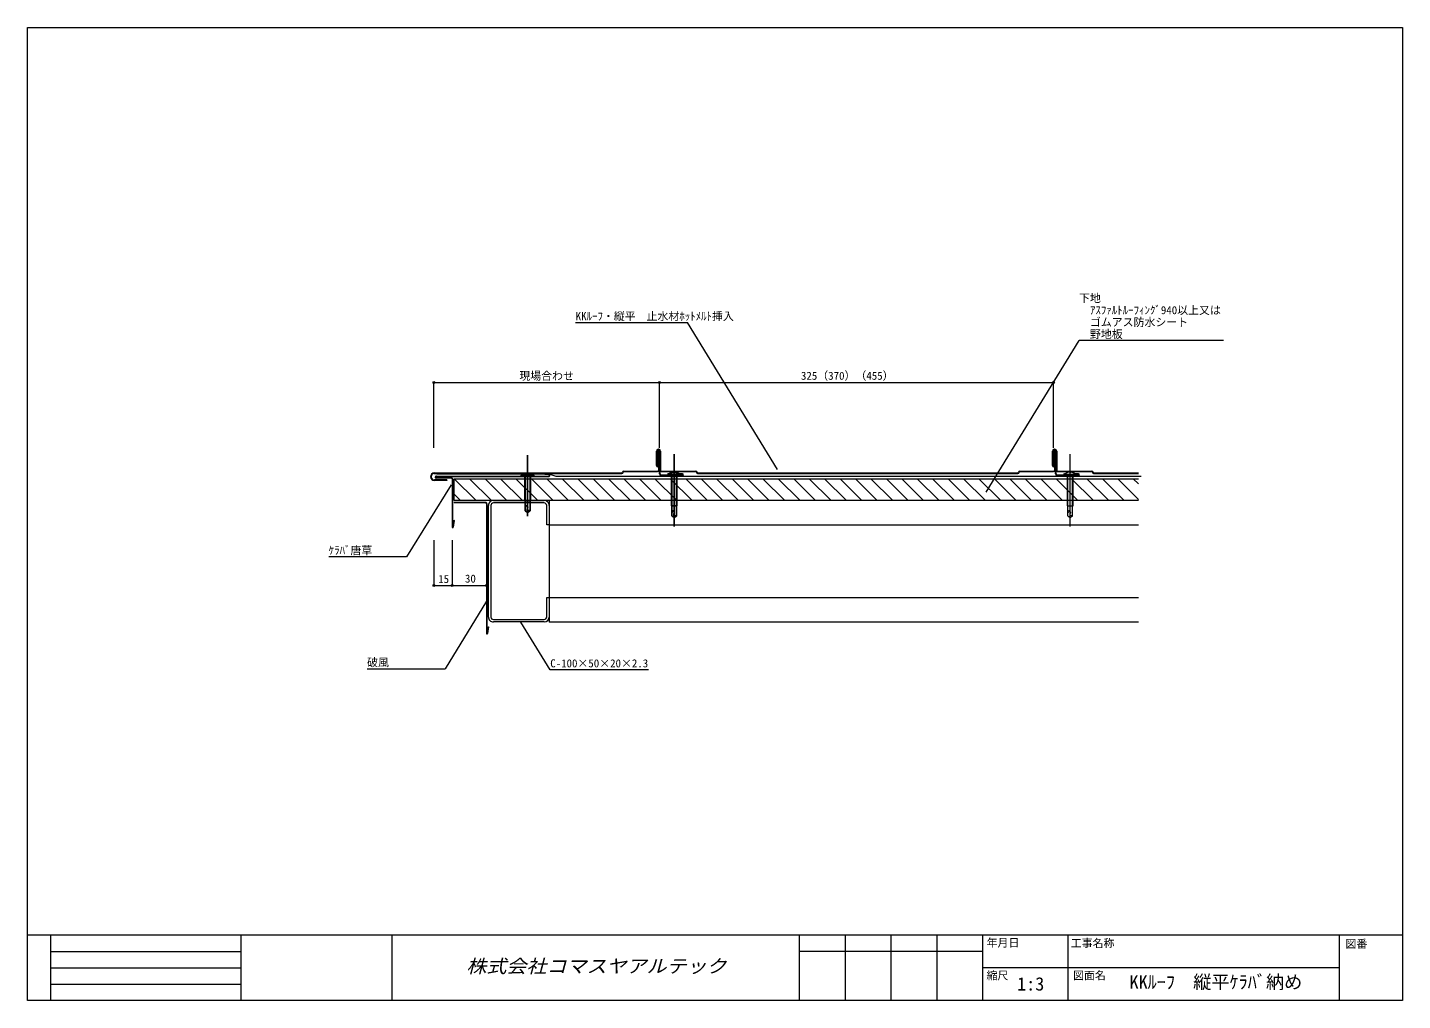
# Model space of a CAD drawing. Units: millimetres, scale not verified. Extents: x -567 to 1804, y -2125 to 401.
# Drawn here: x -567 to 567, y -1263 to -461 of the extents above; entities that cross this region are included whole.
import ezdxf
from ezdxf.enums import TextEntityAlignment as Align

# ---------------------------------------------------------------- set-up
doc = ezdxf.new("R2010")
doc.units = ezdxf.units.MM
doc.header["$LTSCALE"] = 3
doc.header["$PDMODE"] = 32
doc.header["$PDSIZE"] = 1.5
for name, color, linetype, lineweight in [('0-0_0', 7, 'Continuous', 18), ('0-3_LAYER004', 7, 'Continuous', 18), ('0-6_LAYER008', 4, 'Continuous', 18)]:
    doc.layers.add(name, color=color, linetype=linetype, lineweight=lineweight)
doc.layers.add('0-2_LAYER002', color=7, linetype='Continuous')
doc.layers.add('0-4_LAYER005', color=7, linetype='Continuous')
doc.styles.add('HG丸ｺﾞｼｯｸM-PRO', font='')
doc.styles.add('ＭＳ ゴシック', font='')
doc.styles.get('HG丸ｺﾞｼｯｸM-PRO').set_extended_font_data('HG丸ｺﾞｼｯｸM-PRO')
doc.styles.get('ＭＳ ゴシック').set_extended_font_data('MS Gothic')

# ---------------------------------------------------------------- blocks, each defined once
blk = doc.blocks.new('GROUP_3(1)')
at = {"layer": '0-4_LAYER005'}
for p, q in [((-154.557, -1.794), (-154.557, 48.49)), ((-160.057, 31.916), (-159.709, 31.316)), ((-160.057, 31.916), (-149.057, 31.916)), ((-159.709, 31.316), (-149.405, 31.316)), ((-156.857, 10.816), (-156.857, 31.316)), ((-156.557, 2.578), (-156.557, 31.316)), ((-154.883, 33.812), (-154.883, 33.044)), ((-154.883, 33.044), (-154.231, 33.044)), ((-154.231, 33.812), (-154.231, 33.044)), ((-152.557, 2.488), (-152.557, 31.316)), ((-152.257, 10.816), (-152.257, 31.316)), ((-149.057, 31.916), (-149.405, 31.316)), ((-156.857, 10.816), (-152.257, 10.816)), ((-156.057, 6.348), (-156.557, 5.412)), ((-154.557, 1.316), (-154.825, 2.329))]:
    blk.add_line(p, q, dxfattribs=at)
blk.add_lwpolyline([(-156.557, 2.578), (-154.557, 1.316), (-152.557, 2.488)], dxfattribs=at)
for centre, radius, start, end in [((-154.557, 21.105), 12.13, 109.27448, 116.96329), ((-154.634, 27.073), 6.743, 55.84936, 125.62162), ((-154.557, 21.105), 12.13, 63.03671, 72.1965), ((-155.316, 5.89), 0.871, 353.87158, 148.28321), ((-146.382, 3.17), 8.484, 161.96182, 185.68739), ((-153.599, 1.09), 1.744, 53.31423, 134.69846)]:
    blk.add_arc(centre, radius, start, end, dxfattribs=at)
blk = doc.blocks.new('GROUP_8(1)')
at = {"layer": '0-6_LAYER008', "color": 7}
blk.add_lwpolyline([(-138.799, -84.905), (-138.799, -68.905), (-136.799, -68.905), (-136.799, -84.905)], dxfattribs=at)
blk = doc.blocks.new('GROUP_9(1)')
at = {"layer": '0-6_LAYER008', "color": 7}
blk.add_lwpolyline([(-136.799, 7.095), (-136.799, -8.905), (-138.799, -8.905)], dxfattribs=at)
blk = doc.blocks.new('GROUP_2(1)')
at = {"layer": '0-4_LAYER005'}
for p, q in [((-33.657, -10.916), (-33.657, 48.678)), ((-39.157, 32.104), (-38.809, 31.504)), ((-39.157, 32.104), (-28.157, 32.104)), ((-38.809, 31.504), (-28.505, 31.504)), ((-35.957, 6.004), (-35.957, 31.504)), ((-35.657, -2.234), (-35.657, 31.504)), ((-33.982, 34), (-33.982, 33.232)), ((-33.982, 33.232), (-33.331, 33.232)), ((-33.331, 34), (-33.331, 33.232)), ((-31.657, -2.324), (-31.657, 31.504)), ((-31.357, 6.004), (-31.357, 31.504)), ((-28.157, 32.104), (-28.505, 31.504)), ((-35.957, 6.004), (-31.357, 6.004)), ((-35.157, 1.536), (-35.657, 0.6)), ((-33.657, -3.496), (-33.925, -2.483))]:
    blk.add_line(p, q, dxfattribs=at)
blk.add_lwpolyline([(-35.657, -2.234), (-33.657, -3.496), (-31.657, -2.324)], dxfattribs=at)
for centre, radius, start, end in [((-33.657, 21.293), 12.13, 109.27448, 116.96329), ((-33.733, 27.261), 6.743, 55.84936, 125.62162), ((-33.657, 21.293), 12.13, 63.03671, 72.1965), ((-34.416, 1.078), 0.871, 353.87158, 148.28321), ((-25.482, -1.642), 8.484, 161.96182, 185.68739), ((-32.698, -3.722), 1.744, 53.31423, 134.69846)]:
    blk.add_arc(centre, radius, start, end, dxfattribs=at)

msp = doc.modelspace()

# ---------------------------------------------------------------- linework, layer by layer
at = {"layer": '0-0_0', "color": 4}
for p, q in [((-114.951, -704.195), (-22.572, -704.195)), ((51.63, -825.098), (-22.572, -704.195)), ((223.57, -843.85), (300.214, -718.968)), ((419.292, -718.968), (300.214, -718.968)), ((-231.799, -807.378), (-231.799, -753.477)), ((-45.824, -807.378), (-45.824, -753.477)), ((279.176, -807.378), (279.176, -753.477)), ((-136.106, -829.18), (-229.39, -829.18)), ((-197.063, -850.805), (-215.063, -832.805)), ((-184.335, -850.805), (-202.335, -832.805)), ((-171.608, -850.805), (-189.608, -832.805)), ((-158.88, -850.805), (-176.88, -832.805)), ((-146.152, -850.805), (-164.152, -832.805)), ((-133.424, -850.805), (-151.424, -832.805)), ((-120.696, -850.805), (-138.696, -832.805)), ((-136.106, -829.18), (-131.166, -830.805)), ((-131.166, -830.805), (351.376, -830.805)), ((-107.968, -850.805), (-125.968, -832.805)), ((-95.24, -850.805), (-113.24, -832.805)), ((-82.512, -850.805), (-100.512, -832.805)), ((-69.784, -850.805), (-87.784, -832.805)), ((-57.056, -850.805), (-75.056, -832.805)), ((-44.328, -850.805), (-62.328, -832.805)), ((-31.601, -850.805), (-49.601, -832.805)), ((-18.873, -850.805), (-36.873, -832.805)), ((-6.145, -850.805), (-24.145, -832.805)), ((6.583, -850.805), (-11.417, -832.805)), ((19.311, -850.805), (1.311, -832.805)), ((32.039, -850.805), (14.039, -832.805)), ((44.767, -850.805), (26.767, -832.805)), ((57.495, -850.805), (39.495, -832.805)), ((70.223, -850.805), (52.223, -832.805)), ((82.951, -850.805), (64.951, -832.805)), ((95.679, -850.805), (77.679, -832.805)), ((108.407, -850.805), (90.407, -832.805)), ((121.134, -850.805), (103.134, -832.805)), ((133.862, -850.805), (115.862, -832.805)), ((146.59, -850.805), (128.59, -832.805)), ((159.318, -850.805), (141.318, -832.805)), ((172.046, -850.805), (154.046, -832.805)), ((184.774, -850.805), (166.774, -832.805)), ((197.502, -850.805), (179.502, -832.805)), ((210.23, -850.805), (192.23, -832.805)), ((222.958, -850.805), (204.958, -832.805)), ((235.686, -850.805), (217.686, -832.805)), ((248.414, -850.805), (230.414, -832.805)), ((261.141, -850.805), (243.141, -832.805)), ((273.869, -850.805), (255.869, -832.805)), ((286.597, -850.805), (268.597, -832.805)), ((299.325, -850.805), (281.325, -832.805)), ((312.053, -850.805), (294.053, -832.805)), ((324.781, -850.805), (306.781, -832.805)), ((337.509, -850.805), (319.509, -832.805)), ((349.292, -849.86), (332.237, -832.805)), ((349.292, -837.132), (344.965, -832.805)), ((-209.791, -850.805), (-215.116, -845.481)), ((349.292, -850.805), (-215.116, -850.805)), ((-231.799, -883.361), (-231.799, -920.858)), ((-216.799, -883.361), (-216.799, -920.858)), ((-188.482, -933.805), (-222.641, -989.463)), ((-135.879, -990.252), (-160, -950.95)), ((-286.931, -989.463), (-222.641, -989.463)), ((-54.879, -990.252), (-135.879, -990.252))]:
    msp.add_line(p, q, dxfattribs=at)
at = {"layer": '0-0_0', "color": 1}
for p, q in [((-48.324, -821.999), (-48.324, -809.999)), ((-47.824, -821.999), (-47.824, -809.999)), ((-47.324, -819.999), (-47.324, -809.999)), ((-47.324, -810.499), (-47.324, -819.999)), ((-46.824, -808.499), (-46.324, -808.499)), ((-46.324, -808.999), (-46.824, -808.999)), ((-46.324, -809.499), (-46.824, -809.499)), ((-46.824, -810.214), (-46.824, -819.999)), ((-46.824, -821.999), (-46.824, -811.666)), ((-46.324, -811.666), (-46.824, -811.666)), ((-46.324, -825.499), (-46.324, -810.249)), ((-45.824, -828.796), (-45.824, -809.999)), ((-45.824, -825.499), (-45.824, -811.999)), ((-45.324, -809.999), (-45.324, -825.999)), ((-45.324, -828.796), (-45.324, -810.499)), ((-44.824, -809.999), (-44.824, -825.999)), ((278.286, -821.999), (278.286, -809.999)), ((278.786, -821.999), (278.786, -809.999)), ((279.286, -819.999), (279.286, -809.999)), ((279.286, -810.499), (279.286, -819.999)), ((279.786, -808.499), (280.286, -808.499)), ((280.286, -808.999), (279.786, -808.999)), ((280.286, -809.499), (279.786, -809.499)), ((279.786, -810.214), (279.786, -819.999)), ((279.786, -821.999), (279.786, -811.666)), ((280.286, -811.666), (279.786, -811.666)), ((280.286, -825.499), (280.286, -810.249)), ((280.786, -828.796), (280.786, -809.999)), ((280.786, -825.499), (280.786, -811.999)), ((281.286, -809.999), (281.286, -825.999)), ((281.286, -828.796), (281.286, -810.499)), ((281.786, -809.999), (281.786, -825.999)), ((-75.324, -826.499), (-47.324, -826.499)), ((-75.324, -826.999), (-47.324, -826.999)), ((-44.324, -826.499), (-15.824, -826.499)), ((-44.324, -826.999), (-15.824, -826.999)), ((251.286, -826.499), (279.286, -826.499)), ((251.286, -826.999), (279.286, -826.999)), ((282.286, -826.499), (310.786, -826.499)), ((282.286, -826.999), (310.786, -826.999)), ((-231.618, -827.999), (-76.824, -827.999)), ((-231.618, -828.499), (-76.824, -828.499)), ((-221.038, -833.863), (-231.413, -833.863)), ((-221.038, -834.361), (-231.413, -834.361)), ((-221.038, -833.863), (-221.038, -834.361)), ((-26.824, -829.796), (-44.324, -829.796)), ((-26.824, -830.296), (-44.324, -830.296)), ((-26.824, -829.296), (-30.669, -829.296)), ((-14.324, -827.999), (-4.324, -827.999)), ((-14.324, -828.499), (-4.324, -828.499)), ((-4.324, -827.999), (249.786, -827.999)), ((-4.324, -828.499), (249.786, -828.499)), ((299.786, -829.796), (282.286, -829.796)), ((299.786, -830.296), (282.286, -830.296)), ((299.786, -829.296), (295.942, -829.296)), ((312.286, -827.999), (349.292, -827.999)), ((312.286, -828.499), (349.292, -828.499))]:
    msp.add_line(p, q, dxfattribs=at)
at = {"layer": '0-0_0'}
for p, q in [((-47.824, -819.999), (-47.824, -809.999)), ((-46.324, -822.166), (-46.324, -811.666)), ((278.786, -819.999), (278.786, -809.999)), ((280.286, -822.166), (280.286, -811.666)), ((292.954, -872.216), (292.954, -812.622)), ((292.628, -827.3), (292.628, -828.068)), ((293.28, -827.3), (293.28, -828.068)), ((-30.669, -829.296), (-30.824, -829.296)), ((287.454, -829.196), (287.802, -829.796)), ((287.454, -829.196), (298.454, -829.196)), ((287.802, -829.796), (298.106, -829.796)), ((290.654, -855.296), (290.654, -829.796)), ((290.954, -863.534), (290.954, -829.796)), ((292.628, -828.068), (293.28, -828.068)), ((294.954, -863.624), (294.954, -829.796)), ((295.254, -855.296), (295.254, -829.796)), ((295.942, -829.296), (295.786, -829.296)), ((298.454, -829.196), (298.106, -829.796)), ((-186.799, -946.805), (-186.799, -854.805)), ((-184.799, -854.805), (-184.799, -946.805)), ((-182.799, -850.805), (-140.799, -850.805)), ((-140.799, -852.805), (-182.799, -852.805)), ((-138.799, -870.805), (-138.799, -854.805)), ((-136.799, -850.805), (-136.799, -950.95)), ((290.654, -855.296), (295.254, -855.296)), ((291.454, -859.764), (290.954, -860.7)), ((-136.799, -870.805), (349.292, -870.805)), ((292.954, -864.796), (292.686, -863.783)), ((-136.799, -930.805), (349.292, -930.805)), ((-182.799, -948.805), (-140.799, -948.805)), ((-140.799, -950.805), (-182.799, -950.805)), ((-136.799, -950.805), (349.292, -950.805)), ((-567, -1208.85), (567, -1208.85)), ((-548.1, -1208.85), (-548.1, -1262.85)), ((-391.077, -1208.85), (-391.077, -1262.85)), ((-266.54, -1208.85), (-266.54, -1262.85)), ((69.525, -1208.85), (69.525, -1262.85)), ((107.325, -1208.85), (107.325, -1262.85)), ((145.125, -1208.85), (145.125, -1262.85)), ((182.925, -1208.85), (182.925, -1262.85)), ((220.725, -1208.85), (220.725, -1262.85)), ((290.925, -1208.85), (290.925, -1262.85)), ((514.857, -1208.85), (514.857, -1262.85)), ((-548.1, -1222.35), (-391.077, -1222.35)), ((220.725, -1222.35), (69.525, -1222.35)), ((-548.1, -1235.85), (-391.077, -1235.85)), ((514.857, -1235.85), (220.725, -1235.85)), ((-548.1, -1249.35), (-391.077, -1249.35))]:
    msp.add_line(p, q, dxfattribs=at)
at = {"layer": '0-0_0', "color": 3}
for p, q in [((-217.399, -832.392), (-229.914, -832.392)), ((-217.399, -831.992), (-229.897, -831.992)), ((-229.775, -830.584), (-137.111, -830.584)), ((-229.775, -830.984), (-137.111, -830.984)), ((-216.799, -832.992), (-216.799, -872.692)), ((-216.399, -832.992), (-216.399, -872.692)), ((-137.089, -829.584), (-146.761, -828.731)), ((-215.116, -852.405), (-215.116, -852.805)), ((-189.082, -852.405), (-215.116, -852.405)), ((-189.082, -852.805), (-215.116, -852.805)), ((-188.482, -853.405), (-188.482, -960.361)), ((-188.082, -853.405), (-188.082, -960.361)), ((-215.51, -867.107), (-216.32, -872.661)), ((-215.114, -867.165), (-215.924, -872.719)), ((-215.51, -867.107), (-215.114, -867.165)), ((-187.193, -954.776), (-188.003, -960.33)), ((-186.797, -954.834), (-187.607, -960.388)), ((-187.193, -954.776), (-186.797, -954.834))]:
    msp.add_line(p, q, dxfattribs=at)
at = {"layer": '0-0_0'}
msp.add_lwpolyline([(-567, -460.95), (567, -460.95), (567, -1262.85), (-567, -1262.85)], close=True, dxfattribs=at)
at = {"layer": '0-0_0', "color": 4}
for points in [[(-231.799, -753.477), (-45.824, -753.477), (279.176, -753.477)], [(-217.631, -837.728), (-254.316, -897.155), (-318.606, -897.155)], [(-215.116, -850.805), (-215.116, -832.805), (349.292, -832.805)], [(-231.799, -920.858), (-216.799, -920.858), (-186.799, -920.857)]]:
    msp.add_lwpolyline(points, dxfattribs=at)
at = {"layer": '0-0_0', "color": 3}
msp.add_lwpolyline([(-137.054, -829.191), (-146.726, -828.337), (-146.761, -828.731)], dxfattribs=at)
at = {"layer": '0-0_0', "color": 1}
for points in [[(-26.824, -828.796), (-30.824, -828.796), (-30.824, -829.296)], [(299.786, -828.796), (295.786, -828.796), (295.786, -829.296)]]:
    msp.add_lwpolyline(points, dxfattribs=at)
at = {"layer": '0-0_0'}
msp.add_lwpolyline([(290.954, -863.534), (292.954, -864.796), (294.954, -863.624)], dxfattribs=at)
at = {"layer": '0-0_0', "color": 1}
for centre, radius, start, end in [((-46.824, -809.999), 1.5, 90, 180), ((-46.824, -809.999), 1, 90, 180), ((-46.824, -809.999), 0.5, 90, 180), ((-46.574, -810.249), 0.25, 0, 180), ((-46.324, -809.999), 1.5, 0, 90), ((-46.324, -809.999), 1, 0, 90), ((-46.324, -809.999), 0.5, 0, 90), ((279.786, -809.999), 1.5, 90, 180), ((279.786, -809.999), 1, 90, 180), ((279.786, -809.999), 0.5, 90, 180), ((280.036, -810.249), 0.25, 0, 180), ((280.286, -809.999), 1.5, 0, 90), ((280.286, -809.999), 1, 0, 90), ((280.286, -809.999), 0.5, 0, 90), ((-76.824, -827.499), 1, 270, 0), ((-76.824, -827.499), 0.5, 270, 0), ((-75.324, -827.499), 1, 90, 180), ((-75.324, -827.499), 0.5, 90, 180), ((-47.324, -821.999), 1, 180, 270), ((-47.324, -819.999), 0.5, 180, 0), ((-47.324, -821.999), 0.5, 180, 270), ((-47.324, -821.999), 1, 270, 0), ((-47.324, -821.999), 0.5, 270, 0), ((-47.324, -825.499), 1.5, 270, 0), ((-47.324, -825.499), 1, 270, 0), ((-44.324, -825.999), 1, 180, 270), ((-44.324, -825.999), 0.5, 180, 270), ((-15.824, -827.499), 1, 0, 90), ((-15.824, -827.499), 0.5, 0, 90), ((-14.324, -827.499), 1, 180, 270), ((-14.324, -827.499), 0.5, 180, 270), ((249.786, -827.499), 1, 270, 0), ((249.786, -827.499), 0.5, 270, 0), ((251.286, -827.499), 1, 90, 180), ((251.286, -827.499), 0.5, 90, 180), ((279.286, -821.999), 1, 180, 270), ((279.286, -819.999), 0.5, 180, 0), ((279.286, -821.999), 0.5, 180, 270), ((279.286, -821.999), 1, 270, 0), ((279.286, -821.999), 0.5, 270, 0), ((279.286, -825.499), 1.5, 270, 0), ((279.286, -825.499), 1, 270, 0), ((282.286, -825.999), 1, 180, 270), ((282.286, -825.999), 0.5, 180, 270), ((310.786, -827.499), 1, 0, 90), ((310.786, -827.499), 0.5, 0, 90), ((312.286, -827.499), 1, 180, 270), ((312.286, -827.499), 0.5, 180, 270), ((-231.382, -831.176), 3.186, 95.0419, 269.42842), ((-231.382, -831.176), 2.687, 95.0419, 269.42842), ((-44.324, -828.796), 1.5, 180, 270), ((-44.324, -828.796), 1, 180, 270), ((-26.824, -829.546), 0.75, 270, 90), ((-26.824, -829.546), 0.25, 270, 90), ((282.286, -828.796), 1.5, 180, 270), ((282.286, -828.796), 1, 180, 270), ((299.786, -829.546), 0.75, 270, 90), ((299.786, -829.546), 0.25, 270, 90)]:
    msp.add_arc(centre, radius, start, end, dxfattribs=at)
at = {"layer": '0-0_0'}
for centre, radius, start, end in [((292.877, -834.039), 6.743, 55.84936, 125.62162), ((292.954, -840.007), 12.13, 109.27448, 116.96329), ((292.954, -840.007), 12.13, 63.03671, 72.1965), ((-182.799, -854.805), 4, 90, 180.00009), ((-182.799, -854.805), 2, 90, 180.00009), ((-140.799, -854.805), 4, 0, 90.00009), ((-140.799, -854.805), 2, 0, 90.00009), ((292.195, -860.222), 0.871, 353.87158, 148.28321), ((301.129, -862.942), 8.484, 161.96182, 185.68739), ((293.912, -865.022), 1.744, 53.31423, 134.69846), ((-182.799, -946.805), 4, 180, 270.00009), ((-182.799, -946.805), 2, 179.99991, 270.00019), ((-140.799, -946.805), 2, 269.99991, 360), ((-140.799, -946.805), 4, 270, 360)]:
    msp.add_arc(centre, radius, start, end, dxfattribs=at)
at = {"layer": '0-0_0', "color": 3}
for centre, radius, start, end in [((-229.875, -831.486), 0.907, 83.63273, 267.5677), ((-229.875, -831.486), 0.512, 83.63273, 267.5677), ((-217.399, -832.992), 1, 0.00005, 90.00005), ((-217.399, -832.992), 0.6, 0.00005, 90.00005), ((-137.064, -830.085), 0.9, 264.59049, 92.85705), ((-137.064, -830.085), 0.501, 264.59049, 92.85705), ((-189.082, -853.405), 1, 0.00005, 90.00005), ((-189.082, -853.405), 0.6, 0.00005, 90.00005), ((-216.363, -872.746), 0.44, 172.958, 3.47964), ((-216.359, -872.677), 0.0424, 201.12402, 21.12402), ((-188.046, -960.415), 0.44, 172.958, 3.47964), ((-188.042, -960.345), 0.0424, 201.12402, 21.12402)]:
    msp.add_arc(centre, radius, start, end, dxfattribs=at)
at = {"layer": '0-0_0', "color": 4}
for p in [(-231.799, -753.477), (-45.824, -753.477), (279.176, -753.477), (-231.799, -920.858), (-216.799, -920.858), (-188.482, -920.857)]:
    msp.add_point(p, dxfattribs=at)

# ---------------------------------------------------------------- block references
at = {"layer": '0-0_0'}
for name, p in [('GROUP_3(1)', (0, -861.9)), ('GROUP_2(1)', (0, -861.3)), ('GROUP_9(1)', (0, -861.9)), ('GROUP_8(1)', (0, -861.9))]:
    msp.add_blockref(name, p, dxfattribs=at)

# ---------------------------------------------------------------- texts
at = {"layer": '0-0_0', "style": 'ＭＳ ゴシック'}
for s, height, p in [('下地', 6.598, (300.214, -689.314)), ('\u3000ｱｽﾌｧﾙﾄﾙｰﾌｨﾝｸﾞ940以上又は', 6.598, (300.214, -699.199)), ('\u3000ゴムアス防水シート', 6.598, (300.214, -709.083)), ('\u3000野地板', 6.598, (300.214, -718.968)), ('現場合わせ', 6.598, (-161.35, -753.362)), ('325（370）（455）', 6.598, (70.879, -753.258)), ('ｹﾗﾊﾞ唐草', 6.598, (-318.606, -897.155)), ('15', 6.598, (-228.289, -920.749)), ('30', 6.598, (-206.211, -920.422)), ('破風', 6.598, (-286.931, -989.463)), ('C-100×50×20×2.3', 6.598, (-135.879, -990.252)), ('年月日', 6.598, (224, -1220.55)), ('工事名称', 6.598, (293.4, -1220.95)), ('図番', 6.598, (520, -1221.45)), ('縮尺', 6.598, (223.9, -1247.55)), ('1:3', 11, (249.15, -1257.95)), ('図面名', 6.598, (295.3, -1247.55))]:
    msp.add_text(s, height=height, dxfattribs=at).set_placement(p, align=Align.BOTTOM_LEFT)
at = {"layer": '0-0_0', "color": 3, "style": 'HG丸ｺﾞｼｯｸM-PRO', "oblique": 15, "width": 1.1}
msp.add_text('株式会社コマスヤアルテック', height=11, dxfattribs=at).set_placement((-205.007, -1243.35), align=Align.BOTTOM_LEFT)
at = {"layer": '0-2_LAYER002', "style": 'ＭＳ ゴシック'}
msp.add_text('㏍ﾙｰﾌ・縦平\u3000止水材ﾎｯﾄﾒﾙﾄ挿入', height=6.598, dxfattribs=at).set_placement((-114.951, -704.195), align=Align.BOTTOM_LEFT)
at = {"layer": '0-3_LAYER004', "style": 'ＭＳ ゴシック'}
msp.add_text('㏍ﾙｰﾌ\u3000縦平ｹﾗﾊﾞ納め', height=11, dxfattribs=at).set_placement((341.841, -1256.413), align=Align.BOTTOM_LEFT)

doc.saveas('drawing.dxf')
